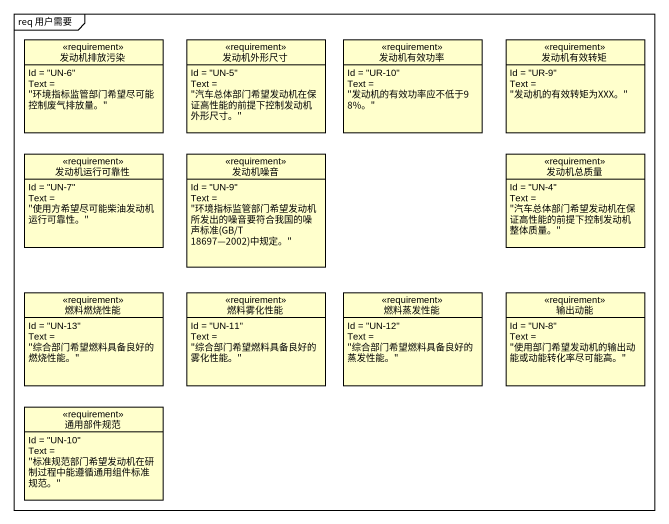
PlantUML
@startuml
mainframe req 用户需要
hide circle
hide empty members
class 发动机排放污染 <<requirement>> {
  Id = "UN-6"
  Text = "环境指标监管部门希望尽可能控制废气排放量。"
}
class 发动机外形尺寸 <<requirement>> {
  Id = "UN-5"
  Text = "汽车总体部门希望发动机在保证高性能的前提下控制发动机外形尺寸。"
}
class 发动机有效功率 <<requirement>> {
  Id = "UR-10"
  Text = "发动机的有效功率应不低于98%。"
}
class 发动机有效转矩 <<requirement>> {
  Id = "UR-9"
  Text = "发动机的有效转矩为XXX。"
}
class 发动机运行可靠性 <<requirement>> {
  Id = "UN-7"
  Text = "使用方希望尽可能柴油发动机运行可靠性。"
}
class 发动机噪音 <<requirement>> {
  Id = "UN-9"
  {field} Text = "环境指标监管部门希望发动机所发出的噪音要符合我国的噪声标准(GB/T 18697—2002)中规定。"
}
class 发动机总质量 <<requirement>> {
  Id = "UN-4"
  Text = "汽车总体部门希望发动机在保证高性能的前提下控制发动机整体质量。"
}
class 燃料燃烧性能 <<requirement>> {
  Id = "UN-13"
  Text = "综合部门希望燃料具备良好的燃烧性能。"
}
class 燃料雾化性能 <<requirement>> {
  Id = "UN-11"
  Text = "综合部门希望燃料具备良好的雾化性能。"
}
class 燃料蒸发性能 <<requirement>> {
  Id = "UN-12"
  Text = "综合部门希望燃料具备良好的蒸发性能。"
}
class 输出动能 <<requirement>> {
  Id = "UN-8"
  Text = "使用部门希望发动机的输出动能或动能转化率尽可能高。"
}
class 通用部件规范 <<requirement>> {
  Id = "UN-10"
  Text = "标准规范部门希望发动机在研制过程中能遵循通用组件标准规范。"
}
@enduml
